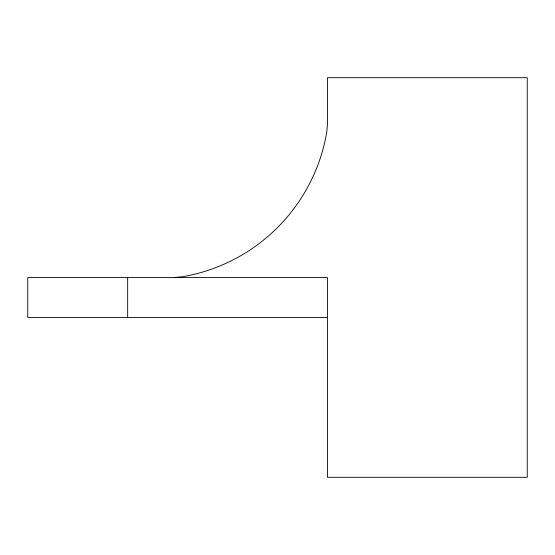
<?xml version="1.0" encoding="UTF-8"?>
<svg xmlns="http://www.w3.org/2000/svg" width="555" height="555" viewBox="0 0 555 555"><rect width="100%" height="100%" fill="white"/><g stroke="black" fill="none" stroke-linecap="round" stroke-linejoin="round"><path stroke-width="0.83" d="M174.388 277.5L182.012 276.813A176.601 176.601 0 0 0 326.763 132.062L327.45 124.438L327.45 77.7L527.25 77.7L527.25 477.3L327.45 477.3L327.45 277.5L27.75 277.5L27.75 317.46L327.45 317.46M127.65 277.5L127.65 317.46"/></g></svg>
